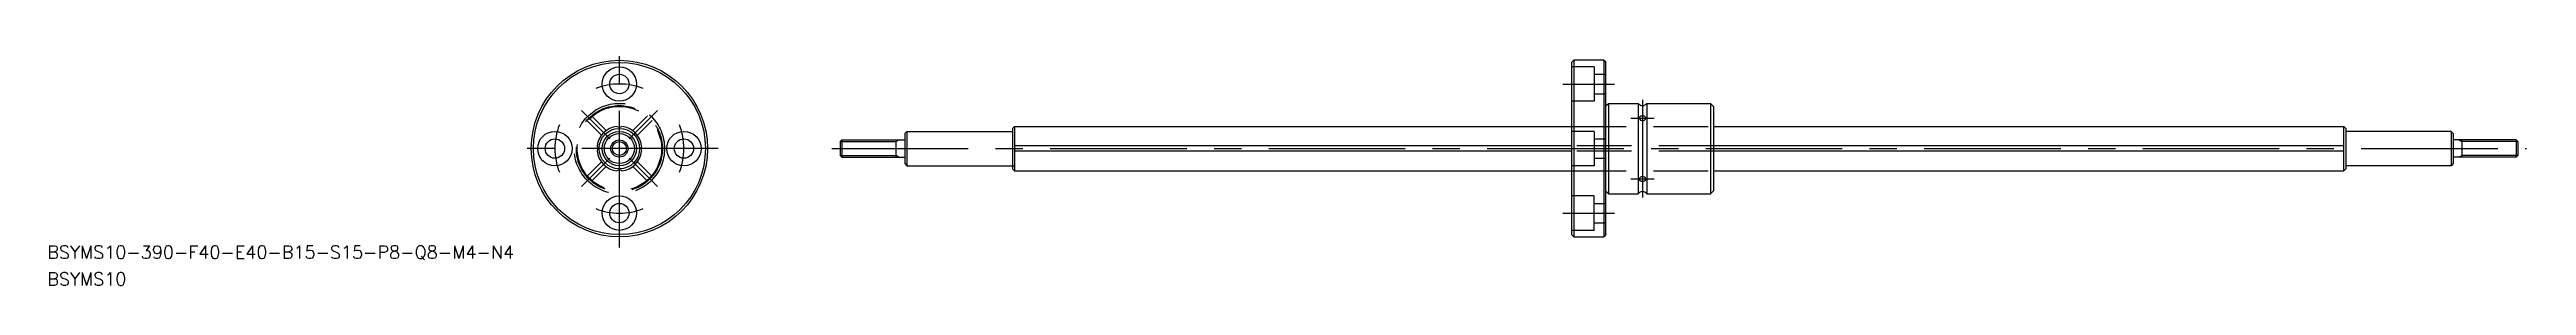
# Model space of a CAD drawing. Extents: x -132 to 443, y -32 to 23.
import ezdxf

# ---------------------------------------------------------------- set-up
doc = ezdxf.new("R2010")
doc.units = 0
doc.linetypes.add('CENTER', pattern=[50.8, 31.75, -6.35, 6.35, -6.35])
doc.linetypes.add('DASHED', pattern=[19.05, 12.7, -6.35])
doc.layers.get('0').update_dxf_attribs({"linetype": 'CONTINUOUS'})
doc.layers.add('CENTER', color=1, linetype='CENTER')
doc.styles.get("Standard").update_dxf_attribs({"font": 'txt.shx', "height": 3, "bigfont": 'bigfont.shx'})

# ---------------------------------------------------------------- blocks, each defined once
blk = doc.blocks.new('*U6')
at = {"color": 7, "linetype": 'CONTINUOUS'}
blk.add_text('BSYMS10-390-F40-E40-B15-S15-P8-Q8-M4-N4', height=3, dxfattribs=at).set_placement((-133, -25.57))
blk = doc.blocks.new('*U7')
at = {"color": 7, "linetype": 'CONTINUOUS'}
blk.add_text('BSYMS10', height=3, dxfattribs=at).set_placement((-133, -31.8))

msp = doc.modelspace()

# ---------------------------------------------------------------- linework, layer by layer
at = {"color": 7, "linetype": 'CONTINUOUS'}
for p, q in [((221.85, 20.5), (221.35, 20)), ((221.35, 20), (221.35, -20)), ((221.85, 20.5), (221.85, -20.5)), ((228.85, 20.5), (221.85, 20.5)), ((228.85, 20.5), (228.85, -20.5)), ((228.85, 20.5), (229.35, 20)), ((229.35, -20), (229.35, 20)), ((229.35, 9.9), (229.95, 10.5)), ((229.95, 10.5), (229.95, -10.5)), ((229.95, 10.5), (236.85, 10.5)), ((236.85, 10.5), (236.85, -10.5)), ((238.85, 10.5), (238.85, -10.5)), ((238.85, 10.5), (253.65, 10.5)), ((253.65, 10.5), (253.65, -10.5)), ((253.65, 10.5), (254.35, 9.8)), ((254.35, 9.8), (254.35, -9.8)), ((51.35, 1.62), (51.73, 2)), ((51.35, 1.62), (51.35, -1.62)), ((51.73, 2), (66.35, 2)), ((51.73, 2), (51.73, -2)), ((64.35, -2), (64.35, 2)), ((66.35, 3.5), (66.85, 4)), ((66.35, 3.5), (66.35, -3.5)), ((66.85, 4), (66.85, -4)), ((66.85, 4), (91.35, 4)), ((91.35, 4.7), (91.82, 5.16)), ((91.35, 4.7), (91.35, -4.7)), ((91.82, 5.16), (221.35, 5.16)), ((91.85, 5.16), (91.85, -5.16)), ((221.35, 0.6), (91.85, 0.6)), ((254.35, 5.16), (400.89, 5.16)), ((400.85, 0.6), (254.35, 0.6)), ((400.85, 5.16), (400.85, -5.16)), ((400.89, 5.16), (401.35, 4.7)), ((401.35, 4.7), (401.35, -4.7)), ((425.85, 4), (401.35, 4)), ((425.85, 4), (425.85, -4)), ((426.35, 3.5), (425.85, 4)), ((426.35, 3.5), (426.35, -3.5)), ((440.98, 2), (426.35, 2)), ((428.35, 2), (428.35, -2)), ((440.98, 2), (440.98, -2)), ((441.35, 1.62), (440.98, 2)), ((441.35, 1.62), (441.35, -1.62)), ((51.35, -1.62), (51.73, -2)), ((51.73, -2), (66.35, -2)), ((66.35, -3.5), (66.85, -4)), ((66.85, -4), (91.85, -4)), ((91.35, -4.7), (91.82, -5.16)), ((91.82, -5.16), (221.35, -5.16)), ((221.35, -0.6), (91.85, -0.6)), ((400.85, -0.6), (254.35, -0.6)), ((254.35, -5.16), (400.89, -5.16)), ((400.89, -5.16), (401.35, -4.7)), ((425.85, -4), (401.35, -4)), ((426.35, -3.5), (425.85, -4)), ((440.98, -2), (426.35, -2)), ((441.35, -1.62), (440.98, -2)), ((229.95, -10.5), (229.35, -9.9)), ((229.95, -10.5), (236.85, -10.5)), ((238.85, -10.5), (253.65, -10.5)), ((253.65, -10.5), (254.35, -9.8)), ((221.35, -20), (221.85, -20.5)), ((221.85, -20.5), (228.85, -20.5)), ((229.35, -20), (228.85, -20.5))]:
    msp.add_line(p, q, dxfattribs=at)
at = {"color": 3, "linetype": 'DASHED'}
for p, q in [((226.65, 19), (221.35, 19)), ((226.65, 19), (226.65, 11)), ((226.65, 17.25), (229.35, 17.25)), ((226.65, 12.75), (229.35, 12.75)), ((-4.17, 3.11), (-7.58, 6.52)), ((-3.11, 4.17), (-6.52, 7.58)), ((3.11, 4.17), (6.52, 7.58)), ((4.17, 3.11), (7.58, 6.52)), ((226.65, 11), (221.35, 11)), ((221.35, 5.16), (254.35, 5.16)), ((226.65, 4), (221.35, 4)), ((254.35, 0.6), (221.35, 0.6)), ((226.65, 4), (226.65, -4)), ((226.65, 2.25), (229.35, 2.25)), ((-4.17, -3.11), (-7.58, -6.52)), ((-3.11, -4.17), (-6.52, -7.58)), ((3.11, -4.17), (6.52, -7.58)), ((4.17, -3.11), (7.58, -6.52)), ((254.35, -0.6), (221.35, -0.6)), ((226.65, -4), (221.35, -4)), ((221.35, -5.16), (254.35, -5.16)), ((226.65, -2.25), (229.35, -2.25)), ((226.65, -11), (221.35, -11)), ((226.65, -19), (226.65, -11)), ((226.65, -12.75), (229.35, -12.75)), ((226.65, -17.25), (229.35, -17.25)), ((226.65, -19), (221.35, -19))]:
    msp.add_line(p, q, dxfattribs=at)
at = {"color": 3, "linetype": 'CONTINUOUS'}
for p, q in [((51.35, 1.62), (64.35, 1.62)), ((65.01, 2), (64.35, 1.62)), ((427.7, 2), (428.35, 1.62)), ((441.35, 1.62), (428.35, 1.62)), ((51.35, -1.62), (64.35, -1.62)), ((65.01, -2), (64.35, -1.62)), ((427.7, -2), (428.35, -1.62)), ((441.35, -1.62), (428.35, -1.62))]:
    msp.add_line(p, q, dxfattribs=at)
at = {"color": 7, "linetype": 'CONTINUOUS'}
for centre, radius in [((0, 0), 20.5), ((0, 0), 20), ((0, 15), 4), ((0, 15), 2.25), ((-15, 0), 4), ((-15, 0), 2.25), ((0, 0), 4.7), ((0, 0), 4), ((0, 0), 3.5), ((0, 0), 2), ((15, 0), 4), ((15, 0), 2.25), ((0, -15), 4), ((0, -15), 2.25)]:
    msp.add_circle(centre, radius, dxfattribs=at)
at = {"color": 3, "linetype": 'DASHED'}
for radius in [10.5, 10, 9.8]:
    msp.add_circle((0, 0), radius, dxfattribs=at)
at = {"color": 3, "linetype": 'CONTINUOUS'}
msp.add_circle((0, 0), 1.62, dxfattribs=at)
at = {"color": 7, "linetype": 'CONTINUOUS'}
for centre, radius, start, end in [((237.85, 11.25), 1.25, 216.8699, 323.1301), ((237.59, 7.05), 0.49, 114.12209, 177.08548), ((237.69, 7.12), 0.583, 184.73215, 240.93282), ((237.85, 6.33), 1.25, 68.30725, 111.69275), ((237.85, 7.72), 1.2, 247.81173, 292.18827), ((238.02, 7.12), 0.583, 299.06718, 355.26785), ((238.12, 7.05), 0.49, 2.91452, 65.87791), ((0, 0), 5.2, 96.67213, 173.32787), ((-6.19, 0), 1.19, 329.48856, 30.51144), ((0, 6.19), 1.19, 239.48856, 300.51144), ((0, 0), 5.2, 6.67213, 83.32787), ((6.19, 0), 1.19, 149.48856, 210.51144), ((0, 0), 5.2, 186.67213, 263.32787), ((0, -6.19), 1.19, 59.48856, 120.51144), ((0, 0), 5.2, 276.67213, 353.32787), ((237.85, -11.25), 1.25, 36.8699, 143.1301), ((237.69, -7.12), 0.583, 119.06718, 175.26785), ((237.59, -7.05), 0.49, 182.91452, 245.87791), ((237.85, -6.33), 1.25, 248.30725, 291.69275), ((237.85, -7.72), 1.2, 67.81173, 112.18827), ((238.02, -7.12), 0.583, 4.73215, 60.93282), ((238.12, -7.05), 0.49, 294.12209, 357.08548)]:
    msp.add_arc(centre, radius, start, end, dxfattribs=at)
at = {"layer": 'CENTER', "color": 1, "linetype": 'CENTER'}
for p, q in [((0, -23), (0, 23)), ((219.35, 15), (231.35, 15)), ((-2.26, 2.26), (-8.84, 8.84)), ((2.26, 2.26), (8.84, 8.84)), ((235.11, 7.07), (240.6, 7.07)), ((237.85, 11.34), (237.85, -11.39)), ((23, 0), (-23, 0)), ((49.35, 0), (443.35, 0)), ((-2.26, -2.26), (-8.84, -8.84)), ((2.26, -2.26), (8.84, -8.84)), ((235.11, -7.07), (240.6, -7.07)), ((219.35, -15), (231.35, -15))]:
    msp.add_line(p, q, dxfattribs=at)
for start, end in [(68.47652, 111.52348), (158.47652, 201.52348), (338.47652, 21.52348), (248.47652, 291.52348)]:
    msp.add_arc((0, 0), 15, start, end, dxfattribs=at)

# ---------------------------------------------------------------- block references
at = {"color": 7, "linetype": 'CONTINUOUS'}
for name in ['*U6', '*U7']:
    msp.add_blockref(name, (0, 0), dxfattribs=at)

doc.saveas('drawing.dxf')
